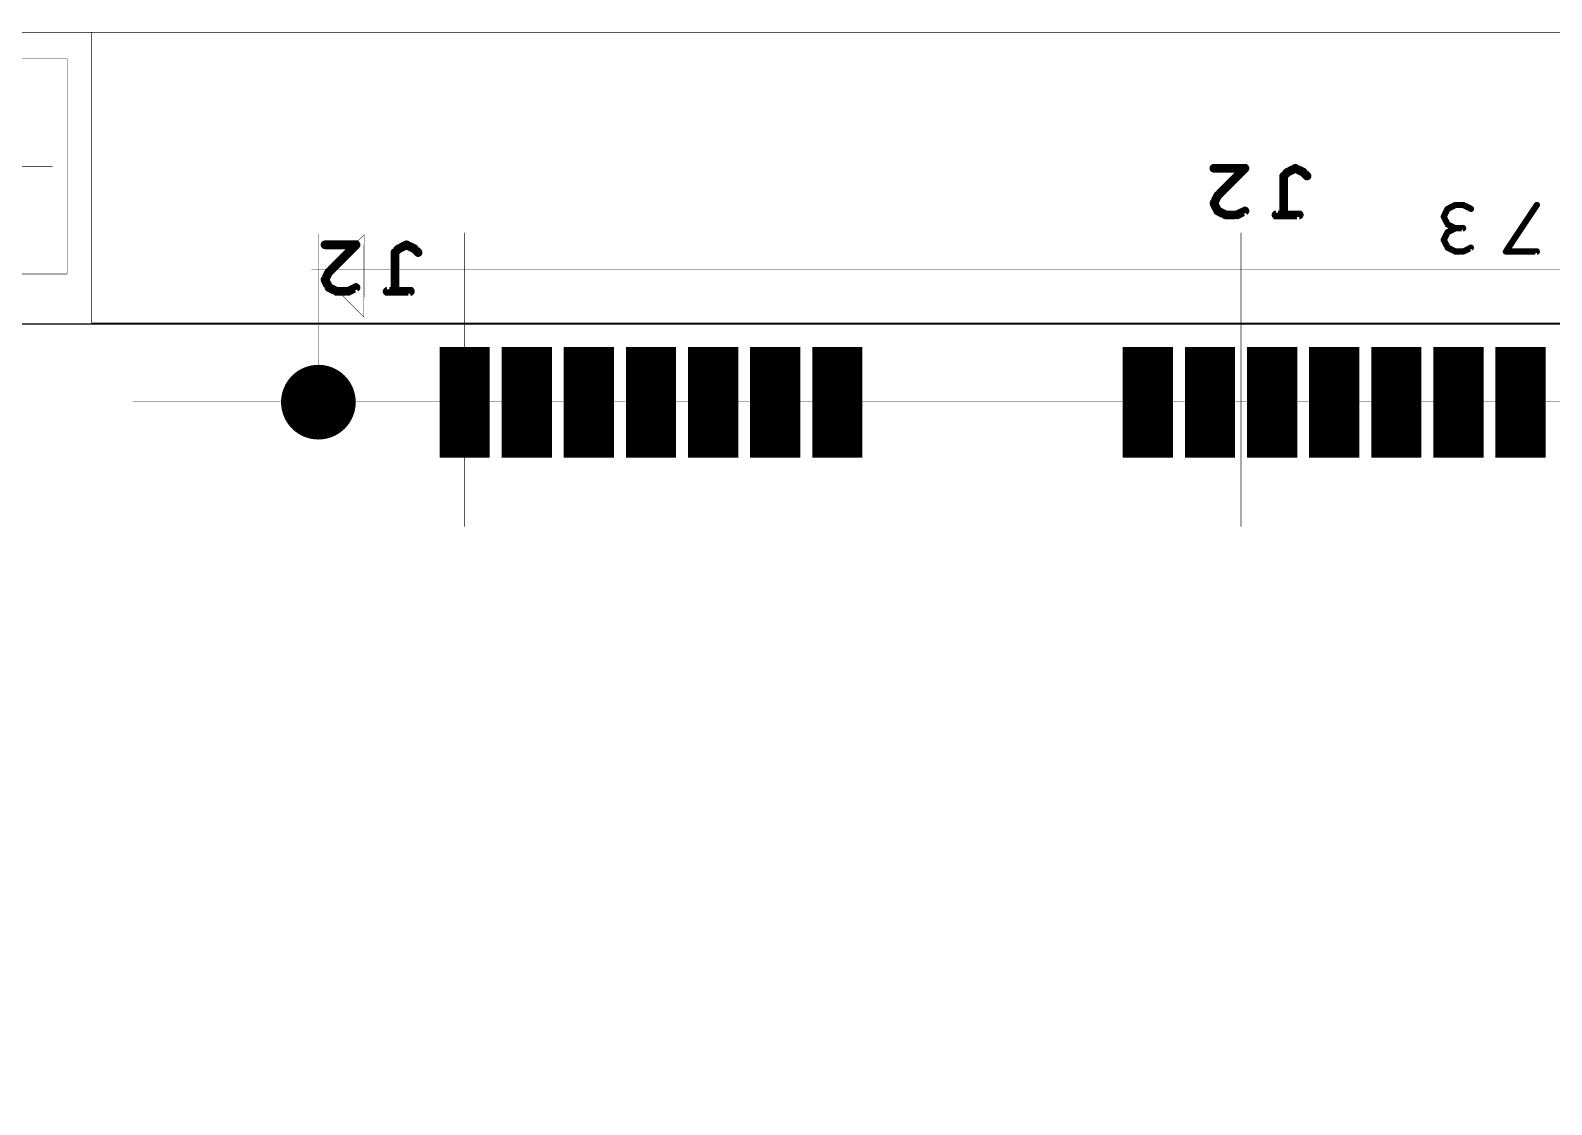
# Model space of a CAD drawing. Extents: x 1.5 to 98, y 12 to 104.4.
# Drawn here: x 33.77 to 64.88, y 82.44 to 104.4 of the extents above; entities that cross this region are included whole.
import ezdxf

# ---------------------------------------------------------------- set-up
doc = ezdxf.new("R2010")
doc.units = 0
doc.layers.get('0').update_dxf_attribs({"linetype": 'CONTINUOUS'})
for name, color, linetype in [('_BOARD', 254, 'CONTINUOUS'), ('_DRILL', 251, 'CONTINUOUS'), ('BOTTOM_SOLDER_MASK', 6, 'CONTINUOUS'), ('TOP_PASTE_MASK', 4, 'CONTINUOUS'), ('TOP_SILKSCREEN', 1, 'CONTINUOUS'), ('TOP_SOLDER_MASK', 2, 'CONTINUOUS')]:
    doc.layers.add(name, color=color, linetype=linetype)

# ---------------------------------------------------------------- blocks, each defined once
blk = doc.blocks.new('PS1')
at = {"const_width": 0.45}
blk.add_lwpolyline([(-0.225, -0.825), (0.225, -0.825), (0.225, 0.825), (-0.225, 0.825)], close=True, dxfattribs=at)
blk = doc.blocks.new('PAD_ROUND_55_HOLE_55')
at = {"const_width": 0.7}
blk.add_lwpolyline([(-0.35, 0, 1), (0.35, 0, 1)], format="xyb", close=True, dxfattribs=at)
blk = doc.blocks.new('_HOLE')
blk.add_circle((0, 0), 0.5)

msp = doc.modelspace()

# ---------------------------------------------------------------- linework, layer by layer
at = {"layer": '_BOARD', "color": 3}
msp.add_lwpolyline([(2.4, 12), (2.4, 104.4), (2.4, 104.4), (30.6, 104.4), (30.6, 104.4), (30.6, 98.4), (30.6, 98.4), (85.8, 98.4), (85.8, 98.4), (85.8, 104.4), (85.8, 104.4), (98, 104.4), (98, 104.4), (98, 12), (98, 12), (2.4, 12), (2.4, 12)], close=True, dxfattribs=at)
at = {"layer": 'TOP_SILKSCREEN', "color": 135}
for points in [[(35.02, 104.3575, 0.005, 0.005, 1), (35.02, 104.3625, 0, 0, 0), (35.02, 104.36, 0, 0, 0), (35.02, 104.36, 0.01, 0.01, 0), (21.02, 104.36, 0.01, 0.01, 0), (21.02, 104.36, 0, 0, 0), (21.02, 104.36, 0.005, 0.005, 0), (21.02, 104.3625, 0.005, 0.005, 1), (21.02, 104.3575, 0, 0, 0)], [(81.425, 98.42, 0.01, 0.01, 0), (35.025, 98.42, 0, 0, 0), (35.025, 98.42, 0.005, 0.005, 0), (35.025, 98.4225, 0.005, 0.005, 1), (35.025, 98.4175, 0, 0, 0), (35.0225, 98.42, 0.005, 0.005, 1), (35.0275, 98.42, 0, 0, 0), (35.025, 98.42, 0, 0, 0), (35.025, 98.42, 0.01, 0.01, 0), (35.025, 104.36, 0, 0, 0), (35.025, 104.36, 0.005, 0.005, 0), (35.0275, 104.36, 0.005, 0.005, 1), (35.0225, 104.36, 0, 0, 0), (35.025, 104.3625, 0.005, 0.005, 1), (35.025, 104.3575, 0, 0, 0), (35.025, 104.36, 0, 0, 0), (35.025, 104.36, 0.01, 0.01, 0), (81.425, 104.36, 0, 0, 0)], [(31.025, 99.42, 0.01, 0.01, 0), (34.525, 99.42, 0, 0, 0), (34.525, 99.42, 0.005, 0.005, 0), (34.525, 99.4175, 0.005, 0.005, 1), (34.525, 99.4225, 0, 0, 0), (34.5225, 99.42, 0.005, 0.005, 1), (34.5275, 99.42, 0, 0, 0), (34.525, 99.42, 0, 0, 0), (34.525, 99.42, 0.01, 0.01, 0), (34.525, 103.82, 0.01, 0.01, 0), (34.525, 103.82, 0, 0, 0), (34.525, 103.82, 0.005, 0.005, 0), (34.5275, 103.82, 0.005, 0.005, 1), (34.5225, 103.82, 0, 0, 0), (34.525, 103.8175, 0.005, 0.005, 1), (34.525, 103.8225, 0, 0, 0), (34.525, 103.82, 0, 0, 0), (34.525, 103.82, 0.01, 0.01, 0), (31.025, 103.82, 0, 0, 0)], [(57.97, 101.6264, 0.0889, 0.0889, 1), (57.97, 101.5374, 0, 0, 0), (57.97, 101.5819, 0, 0, 0), (57.97, 101.5819, 0.1778, 0.1778, 0), (58.605, 101.5819, 0.1778, 0.1778, 0), (58.605, 101.5819, 0, 0, 0), (58.605, 101.5819, 0.0889, 0.0889, 0), (58.605, 101.5374, 0.0889, 0.0889, 1), (58.605, 101.6264, 0, 0, 0)], [(58.6365, 101.5504, 0.0889, 0.0889, 1), (58.5735, 101.6134, 0, 0, 0), (58.605, 101.5819, 0, 0, 0), (58.605, 101.5819, 0.1778, 0.1778, 0), (58.0494, 101.0262, 0.1778, 0.1778, 0), (58.0494, 101.0262, 0, 0, 0), (58.0494, 101.0262, 0.0889, 0.0889, 0), (58.0179, 101.0577, 0.0889, 0.0889, 1), (58.0809, 100.9947, 0, 0, 0)], [(59.6568, 101.5421, 0.0889, 0.0889, 1), (59.617, 101.6217, 0, 0, 0), (59.6369, 101.5819, 0, 0, 0), (59.6369, 101.5819, 0.1778, 0.1778, 0), (59.4781, 101.5025, 0.1778, 0.1778, 0), (59.4781, 101.5025, 0, 0, 0), (59.4781, 101.5025, 0.0889, 0.0889, 0), (59.4582, 101.5423, 0.0889, 0.0889, 1), (59.498, 101.4627, 0, 0, 0)], [(59.7757, 101.4627, 0.0889, 0.0889, 1), (59.8155, 101.5423, 0, 0, 0), (59.7956, 101.5025, 0, 0, 0), (59.7956, 101.5025, 0.1778, 0.1778, 0), (59.6369, 101.5819, 0.1778, 0.1778, 0), (59.6369, 101.5819, 0, 0, 0), (59.6369, 101.5819, 0.0889, 0.0889, 0), (59.6568, 101.6217, 0.0889, 0.0889, 1), (59.617, 101.5421, 0, 0, 0)], [(34.225, 101.6175, 0.005, 0.005, 1), (34.225, 101.6225, 0, 0, 0), (34.225, 101.62, 0, 0, 0), (34.225, 101.62, 0.01, 0.01, 0), (31.525, 101.62, 0.01, 0.01, 0), (31.525, 101.62, 0, 0, 0), (31.525, 101.62, 0.005, 0.005, 0), (31.525, 101.6225, 0.005, 0.005, 1), (31.525, 101.6175, 0, 0, 0)], [(59.5096, 101.471, 0.0889, 0.0889, 1), (59.4466, 101.534, 0, 0, 0), (59.4781, 101.5025, 0, 0, 0), (59.4781, 101.5025, 0.1778, 0.1778, 0), (59.3987, 101.4231, 0.1778, 0.1778, 0), (59.3987, 101.4231, 0, 0, 0), (59.3987, 101.4231, 0.0889, 0.0889, 0), (59.3672, 101.4546, 0.0889, 0.0889, 1), (59.4302, 101.3916, 0, 0, 0)], [(59.4432, 101.4231, 0.0889, 0.0889, 1), (59.3542, 101.4231, 0, 0, 0), (59.3987, 101.4231, 0, 0, 0), (59.3987, 101.4231, 0.1778, 0.1778, 0), (59.3987, 100.6294, 0.1778, 0.1778, 0), (59.3987, 100.6294, 0, 0, 0), (59.3987, 100.6294, 0.0889, 0.0889, 0), (59.3542, 100.6294, 0.0889, 0.0889, 1), (59.4432, 100.6294, 0, 0, 0)], [(59.8435, 101.3916, 0.0889, 0.0889, 1), (59.9065, 101.4546, 0, 0, 0), (59.875, 101.4231, 0, 0, 0), (59.875, 101.4231, 0.1778, 0.1778, 0), (59.7956, 101.5025, 0.1778, 0.1778, 0), (59.7956, 101.5025, 0, 0, 0), (59.7956, 101.5025, 0.0889, 0.0889, 0), (59.8271, 101.534, 0.0889, 0.0889, 1), (59.7641, 101.471, 0, 0, 0)], [(58.0892, 101.0063, 0.0889, 0.0889, 1), (58.0096, 101.0461, 0, 0, 0), (58.0494, 101.0262, 0, 0, 0), (58.0494, 101.0262, 0.1778, 0.1778, 0), (57.97, 100.8675, 0.1778, 0.1778, 0), (57.97, 100.8675, 0, 0, 0), (57.97, 100.8675, 0.0889, 0.0889, 0), (57.9302, 100.8874, 0.0889, 0.0889, 1), (58.0098, 100.8476, 0, 0, 0)], [(58.0098, 100.8874, 0.0889, 0.0889, 1), (57.9302, 100.8476, 0, 0, 0), (57.97, 100.8675, 0, 0, 0), (57.97, 100.8675, 0.1778, 0.1778, 0), (58.0494, 100.7087, 0.1778, 0.1778, 0), (58.0494, 100.7087, 0, 0, 0), (58.0494, 100.7087, 0.0889, 0.0889, 0), (58.0096, 100.6888, 0.0889, 0.0889, 1), (58.0892, 100.7286, 0, 0, 0)], [(58.0693, 100.7485, 0.0889, 0.0889, 1), (58.0295, 100.6689, 0, 0, 0), (58.0494, 100.7087, 0, 0, 0), (58.0494, 100.7087, 0.1778, 0.1778, 0), (58.2081, 100.6294, 0.1778, 0.1778, 0), (58.2081, 100.6294, 0, 0, 0), (58.2081, 100.6294, 0.0889, 0.0889, 0), (58.1882, 100.5896, 0.0889, 0.0889, 1), (58.228, 100.6692, 0, 0, 0)], [(58.4263, 100.6692, 0.0889, 0.0889, 1), (58.4661, 100.5896, 0, 0, 0), (58.4462, 100.6294, 0, 0, 0), (58.4462, 100.6294, 0.1778, 0.1778, 0), (58.605, 100.7087, 0.1778, 0.1778, 0), (58.605, 100.7087, 0, 0, 0), (58.605, 100.7087, 0.0889, 0.0889, 0), (58.6249, 100.6689, 0.0889, 0.0889, 1), (58.5851, 100.7485, 0, 0, 0)], [(62.7778, 100.7383, 0.0635, 0.0635, 1), (62.721, 100.7667, 0, 0, 0), (62.7494, 100.7525, 0, 0, 0), (62.7494, 100.7525, 0.127, 0.127, 0), (62.67, 100.5937, 0.127, 0.127, 0), (62.67, 100.5937, 0, 0, 0), (62.67, 100.5937, 0.0635, 0.0635, 0), (62.6416, 100.6079, 0.0635, 0.0635, 1), (62.6984, 100.5795, 0, 0, 0)], [(62.9223, 100.8035, 0.0635, 0.0635, 1), (62.8939, 100.8603, 0, 0, 0), (62.9081, 100.8319, 0, 0, 0), (62.9081, 100.8319, 0.127, 0.127, 0), (62.7494, 100.7525, 0.127, 0.127, 0), (62.7494, 100.7525, 0, 0, 0), (62.7494, 100.7525, 0.0635, 0.0635, 0), (62.7352, 100.7809, 0.0635, 0.0635, 1), (62.7636, 100.7241, 0, 0, 0)], [(63.0669, 100.8001, 0.0635, 0.0635, 1), (63.0669, 100.8637, 0, 0, 0), (63.0669, 100.8319, 0, 0, 0), (63.0669, 100.8319, 0.127, 0.127, 0), (62.9081, 100.8319, 0.127, 0.127, 0), (62.9081, 100.8319, 0, 0, 0), (62.9081, 100.8319, 0.0635, 0.0635, 0), (62.9081, 100.8637, 0.0635, 0.0635, 1), (62.9081, 100.8001, 0, 0, 0)], [(63.2114, 100.7241, 0.0635, 0.0635, 1), (63.2398, 100.7809, 0, 0, 0), (63.2256, 100.7525, 0, 0, 0), (63.2256, 100.7525, 0.127, 0.127, 0), (63.0669, 100.8319, 0.127, 0.127, 0), (63.0669, 100.8319, 0, 0, 0), (63.0669, 100.8319, 0.0635, 0.0635, 0), (63.0811, 100.8603, 0.0635, 0.0635, 1), (63.0527, 100.8035, 0, 0, 0)], [(64.6015, 100.8143, 0.0635, 0.0635, 1), (64.5485, 100.8495, 0, 0, 0), (64.575, 100.8319, 0, 0, 0), (64.575, 100.8319, 0.127, 0.127, 0), (63.94, 99.8794, 0.127, 0.127, 0), (63.94, 99.8794, 0, 0, 0), (63.94, 99.8794, 0.0635, 0.0635, 0), (63.9135, 99.897, 0.0635, 0.0635, 1), (63.9665, 99.8618, 0, 0, 0)], [(58.2081, 100.6739, 0.0889, 0.0889, 1), (58.2081, 100.5849, 0, 0, 0), (58.2081, 100.6294, 0, 0, 0), (58.2081, 100.6294, 0.1778, 0.1778, 0), (58.4462, 100.6294, 0.1778, 0.1778, 0), (58.4462, 100.6294, 0, 0, 0), (58.4462, 100.6294, 0.0889, 0.0889, 0), (58.4462, 100.5849, 0.0889, 0.0889, 1), (58.4462, 100.6739, 0, 0, 0)], [(59.3987, 100.5849, 0.0889, 0.0889, 1), (59.3987, 100.6739, 0, 0, 0), (59.3987, 100.6294, 0, 0, 0), (59.3987, 100.6294, 0.1778, 0.1778, 0), (59.24, 100.6294, 0.1778, 0.1778, 0), (59.24, 100.6294, 0, 0, 0), (59.24, 100.6294, 0.0889, 0.0889, 0), (59.24, 100.6739, 0.0889, 0.0889, 1), (59.24, 100.5849, 0, 0, 0)], [(59.3987, 100.6739, 0.0889, 0.0889, 1), (59.3987, 100.5849, 0, 0, 0), (59.3987, 100.6294, 0, 0, 0), (59.3987, 100.6294, 0.1778, 0.1778, 0), (59.7162, 100.6294, 0.1778, 0.1778, 0), (59.7162, 100.6294, 0, 0, 0), (59.7162, 100.6294, 0.0889, 0.0889, 0), (59.7162, 100.5849, 0.0889, 0.0889, 1), (59.7162, 100.6739, 0, 0, 0)], [(62.6984, 100.6079, 0.0635, 0.0635, 1), (62.6416, 100.5795, 0, 0, 0), (62.67, 100.5937, 0, 0, 0), (62.67, 100.5937, 0.127, 0.127, 0), (62.7494, 100.435, 0.127, 0.127, 0), (62.7494, 100.435, 0, 0, 0), (62.7494, 100.435, 0.0635, 0.0635, 0), (62.721, 100.4208, 0.0635, 0.0635, 1), (62.7778, 100.4492, 0, 0, 0)], [(62.7636, 100.4634, 0.0635, 0.0635, 1), (62.7352, 100.4066, 0, 0, 0), (62.7494, 100.435, 0, 0, 0), (62.7494, 100.435, 0.127, 0.127, 0), (62.9081, 100.3556, 0.127, 0.127, 0), (62.9081, 100.3556, 0, 0, 0), (62.9081, 100.3556, 0.0635, 0.0635, 0), (62.8939, 100.3272, 0.0635, 0.0635, 1), (62.9223, 100.384, 0, 0, 0)], [(39.6675, 96.7, 0.005, 0.005, 1), (39.6725, 96.7, 0, 0, 0), (39.67, 96.7, 0, 0, 0), (39.67, 96.7, 0.01, 0.01, 0), (39.67, 100.24, 0.01, 0.01, 0), (39.67, 100.24, 0, 0, 0), (39.67, 100.24, 0.005, 0.005, 0), (39.6725, 100.24, 0.005, 0.005, 1), (39.6675, 100.24, 0, 0, 0)], [(42.6475, 94.26, 0.005, 0.005, 1), (42.6525, 94.26, 0, 0, 0), (42.65, 94.26, 0, 0, 0), (42.65, 94.26, 0.01, 0.01, 0), (42.65, 100.26, 0.01, 0.01, 0), (42.65, 100.26, 0, 0, 0), (42.65, 100.26, 0.005, 0.005, 0), (42.6525, 100.26, 0.005, 0.005, 1), (42.6475, 100.26, 0, 0, 0)], [(58.5225, 94.26, 0.005, 0.005, 1), (58.5275, 94.26, 0, 0, 0), (58.525, 94.26, 0, 0, 0), (58.525, 94.26, 0.01, 0.01, 0), (58.525, 100.26, 0.01, 0.01, 0), (58.525, 100.26, 0, 0, 0), (58.525, 100.26, 0.005, 0.005, 0), (58.5275, 100.26, 0.005, 0.005, 1), (58.5225, 100.26, 0, 0, 0)], [(62.7778, 100.262, 0.0635, 0.0635, 1), (62.721, 100.2904, 0, 0, 0), (62.7494, 100.2762, 0, 0, 0), (62.7494, 100.2762, 0.127, 0.127, 0), (62.67, 100.1175, 0.127, 0.127, 0), (62.67, 100.1175, 0, 0, 0), (62.67, 100.1175, 0.0635, 0.0635, 0), (62.6416, 100.1317, 0.0635, 0.0635, 1), (62.6984, 100.1033, 0, 0, 0)], [(62.6984, 100.1317, 0.0635, 0.0635, 1), (62.6416, 100.1033, 0, 0, 0), (62.67, 100.1175, 0, 0, 0), (62.67, 100.1175, 0.127, 0.127, 0), (62.7494, 99.9587, 0.127, 0.127, 0), (62.7494, 99.9587, 0, 0, 0), (62.7494, 99.9587, 0.0635, 0.0635, 0), (62.721, 99.9445, 0.0635, 0.0635, 1), (62.7778, 99.9729, 0, 0, 0)], [(62.9223, 100.3272, 0.0635, 0.0635, 1), (62.8939, 100.384, 0, 0, 0), (62.9081, 100.3556, 0, 0, 0), (62.9081, 100.3556, 0.127, 0.127, 0), (62.7494, 100.2762, 0.127, 0.127, 0), (62.7494, 100.2762, 0, 0, 0), (62.7494, 100.2762, 0.0635, 0.0635, 0), (62.7352, 100.3046, 0.0635, 0.0635, 1), (62.7636, 100.2478, 0, 0, 0)], [(62.9081, 100.3874, 0.0635, 0.0635, 1), (62.9081, 100.3238, 0, 0, 0), (62.9081, 100.3556, 0, 0, 0), (62.9081, 100.3556, 0.127, 0.127, 0), (63.0669, 100.3556, 0.127, 0.127, 0), (63.0669, 100.3556, 0, 0, 0), (63.0669, 100.3556, 0.0635, 0.0635, 0), (63.0669, 100.3238, 0.0635, 0.0635, 1), (63.0669, 100.3874, 0, 0, 0)], [(39.795, 100.0614, 0.0889, 0.0889, 1), (39.795, 99.9724, 0, 0, 0), (39.795, 100.0169, 0, 0, 0), (39.795, 100.0169, 0.1778, 0.1778, 0), (40.43, 100.0169, 0.1778, 0.1778, 0), (40.43, 100.0169, 0, 0, 0), (40.43, 100.0169, 0.0889, 0.0889, 0), (40.43, 99.9724, 0.0889, 0.0889, 1), (40.43, 100.0614, 0, 0, 0)], [(40.4615, 99.9854, 0.0889, 0.0889, 1), (40.3985, 100.0484, 0, 0, 0), (40.43, 100.0169, 0, 0, 0), (40.43, 100.0169, 0.1778, 0.1778, 0), (39.8744, 99.4612, 0.1778, 0.1778, 0), (39.8744, 99.4612, 0, 0, 0), (39.8744, 99.4612, 0.0889, 0.0889, 0), (39.8429, 99.4927, 0.0889, 0.0889, 1), (39.9059, 99.4297, 0, 0, 0)], [(41.3346, 99.906, 0.0889, 0.0889, 1), (41.2716, 99.969, 0, 0, 0), (41.3031, 99.9375, 0, 0, 0), (41.3031, 99.9375, 0.1778, 0.1778, 0), (41.2237, 99.8581, 0.1778, 0.1778, 0), (41.2237, 99.8581, 0, 0, 0), (41.2237, 99.8581, 0.0889, 0.0889, 0), (41.1922, 99.8896, 0.0889, 0.0889, 1), (41.2552, 99.8266, 0, 0, 0)], [(41.2682, 99.8581, 0.0889, 0.0889, 1), (41.1792, 99.8581, 0, 0, 0), (41.2237, 99.8581, 0, 0, 0), (41.2237, 99.8581, 0.1778, 0.1778, 0), (41.2237, 99.0644, 0.1778, 0.1778, 0), (41.2237, 99.0644, 0, 0, 0), (41.2237, 99.0644, 0.0889, 0.0889, 0), (41.1792, 99.0644, 0.0889, 0.0889, 1), (41.2682, 99.0644, 0, 0, 0)], [(41.4818, 99.9771, 0.0889, 0.0889, 1), (41.442, 100.0567, 0, 0, 0), (41.4619, 100.0169, 0, 0, 0), (41.4619, 100.0169, 0.1778, 0.1778, 0), (41.3031, 99.9375, 0.1778, 0.1778, 0), (41.3031, 99.9375, 0, 0, 0), (41.3031, 99.9375, 0.0889, 0.0889, 0), (41.2832, 99.9773, 0.0889, 0.0889, 1), (41.323, 99.8977, 0, 0, 0)], [(41.6007, 99.8977, 0.0889, 0.0889, 1), (41.6405, 99.9773, 0, 0, 0), (41.6206, 99.9375, 0, 0, 0), (41.6206, 99.9375, 0.1778, 0.1778, 0), (41.4619, 100.0169, 0.1778, 0.1778, 0), (41.4619, 100.0169, 0, 0, 0), (41.4619, 100.0169, 0.0889, 0.0889, 0), (41.4818, 100.0567, 0.0889, 0.0889, 1), (41.442, 99.9771, 0, 0, 0)], [(41.6685, 99.8266, 0.0889, 0.0889, 1), (41.7315, 99.8896, 0, 0, 0), (41.7, 99.8581, 0, 0, 0), (41.7, 99.8581, 0.1778, 0.1778, 0), (41.6206, 99.9375, 0.1778, 0.1778, 0), (41.6206, 99.9375, 0, 0, 0), (41.6206, 99.9375, 0.0889, 0.0889, 0), (41.6521, 99.969, 0.0889, 0.0889, 1), (41.5891, 99.906, 0, 0, 0)], [(62.7636, 99.9871, 0.0635, 0.0635, 1), (62.7352, 99.9303, 0, 0, 0), (62.7494, 99.9587, 0, 0, 0), (62.7494, 99.9587, 0.127, 0.127, 0), (62.9081, 99.8794, 0.127, 0.127, 0), (62.9081, 99.8794, 0, 0, 0), (62.9081, 99.8794, 0.0635, 0.0635, 0), (62.8939, 99.851, 0.0635, 0.0635, 1), (62.9223, 99.9078, 0, 0, 0)], [(62.9081, 99.9112, 0.0635, 0.0635, 1), (62.9081, 99.8476, 0, 0, 0), (62.9081, 99.8794, 0, 0, 0), (62.9081, 99.8794, 0.127, 0.127, 0), (63.0669, 99.8794, 0.127, 0.127, 0), (63.0669, 99.8794, 0, 0, 0), (63.0669, 99.8794, 0.0635, 0.0635, 0), (63.0669, 99.8476, 0.0635, 0.0635, 1), (63.0669, 99.9112, 0, 0, 0)], [(63.0527, 99.9078, 0.0635, 0.0635, 1), (63.0811, 99.851, 0, 0, 0), (63.0669, 99.8794, 0, 0, 0), (63.0669, 99.8794, 0.127, 0.127, 0), (63.2256, 99.9587, 0.127, 0.127, 0), (63.2256, 99.9587, 0, 0, 0), (63.2256, 99.9587, 0.0635, 0.0635, 0), (63.2398, 99.9303, 0.0635, 0.0635, 1), (63.2114, 99.9871, 0, 0, 0)], [(63.94, 99.9112, 0.0635, 0.0635, 1), (63.94, 99.8476, 0, 0, 0), (63.94, 99.8794, 0, 0, 0), (63.94, 99.8794, 0.127, 0.127, 0), (64.575, 99.8794, 0.127, 0.127, 0), (64.575, 99.8794, 0, 0, 0), (64.575, 99.8794, 0.0635, 0.0635, 0), (64.575, 99.8476, 0.0635, 0.0635, 1), (64.575, 99.9112, 0, 0, 0)], [(39.9142, 99.4413, 0.0889, 0.0889, 1), (39.8346, 99.4811, 0, 0, 0), (39.8744, 99.4612, 0, 0, 0), (39.8744, 99.4612, 0.1778, 0.1778, 0), (39.795, 99.3025, 0.1778, 0.1778, 0), (39.795, 99.3025, 0, 0, 0), (39.795, 99.3025, 0.0889, 0.0889, 0), (39.7552, 99.3224, 0.0889, 0.0889, 1), (39.8348, 99.2826, 0, 0, 0)], [(77.9075, 99.5, 0.005, 0.005, 1), (77.9125, 99.5, 0, 0, 0), (77.91, 99.5, 0, 0, 0), (77.91, 99.5, 0.01, 0.01, 0), (77.91, 99.52, 0, 0, 0), (77.91, 99.52, 0.005, 0.005, 0), (77.9125, 99.52, 0.005, 0.005, 1), (77.9075, 99.52, 0, 0, 0), (77.91, 99.5175, 0.005, 0.005, 1), (77.91, 99.5225, 0, 0, 0), (77.91, 99.52, 0, 0, 0), (77.91, 99.52, 0.01, 0.01, 0), (39.52, 99.52, 0.01, 0.01, 0), (39.52, 99.52, 0, 0, 0), (39.52, 99.52, 0.005, 0.005, 0), (39.52, 99.5225, 0.005, 0.005, 1), (39.52, 99.5175, 0, 0, 0)], [(39.8348, 99.3224, 0.0889, 0.0889, 1), (39.7552, 99.2826, 0, 0, 0), (39.795, 99.3025, 0, 0, 0), (39.795, 99.3025, 0.1778, 0.1778, 0), (39.8744, 99.1437, 0.1778, 0.1778, 0), (39.8744, 99.1437, 0, 0, 0), (39.8744, 99.1437, 0.0889, 0.0889, 0), (39.8346, 99.1238, 0.0889, 0.0889, 1), (39.9142, 99.1636, 0, 0, 0)], [(39.8943, 99.1835, 0.0889, 0.0889, 1), (39.8545, 99.1039, 0, 0, 0), (39.8744, 99.1437, 0, 0, 0), (39.8744, 99.1437, 0.1778, 0.1778, 0), (40.0331, 99.0644, 0.1778, 0.1778, 0), (40.0331, 99.0644, 0, 0, 0), (40.0331, 99.0644, 0.0889, 0.0889, 0), (40.0132, 99.0246, 0.0889, 0.0889, 1), (40.053, 99.1042, 0, 0, 0)], [(40.2513, 99.1042, 0.0889, 0.0889, 1), (40.2911, 99.0246, 0, 0, 0), (40.2712, 99.0644, 0, 0, 0), (40.2712, 99.0644, 0.1778, 0.1778, 0), (40.43, 99.1437, 0.1778, 0.1778, 0), (40.43, 99.1437, 0, 0, 0), (40.43, 99.1437, 0.0889, 0.0889, 0), (40.4499, 99.1039, 0.0889, 0.0889, 1), (40.4101, 99.1835, 0, 0, 0)], [(40.0331, 99.1089, 0.0889, 0.0889, 1), (40.0331, 99.0199, 0, 0, 0), (40.0331, 99.0644, 0, 0, 0), (40.0331, 99.0644, 0.1778, 0.1778, 0), (40.2712, 99.0644, 0.1778, 0.1778, 0), (40.2712, 99.0644, 0, 0, 0), (40.2712, 99.0644, 0.0889, 0.0889, 0), (40.2712, 99.0199, 0.0889, 0.0889, 1), (40.2712, 99.1089, 0, 0, 0)], [(41.2237, 99.0199, 0.0889, 0.0889, 1), (41.2237, 99.1089, 0, 0, 0), (41.2237, 99.0644, 0, 0, 0), (41.2237, 99.0644, 0.1778, 0.1778, 0), (41.065, 99.0644, 0.1778, 0.1778, 0), (41.065, 99.0644, 0, 0, 0), (41.065, 99.0644, 0.0889, 0.0889, 0), (41.065, 99.1089, 0.0889, 0.0889, 1), (41.065, 99.0199, 0, 0, 0)], [(41.2237, 99.1089, 0.0889, 0.0889, 1), (41.2237, 99.0199, 0, 0, 0), (41.2237, 99.0644, 0, 0, 0), (41.2237, 99.0644, 0.1778, 0.1778, 0), (41.5412, 99.0644, 0.1778, 0.1778, 0), (41.5412, 99.0644, 0, 0, 0), (41.5412, 99.0644, 0.0889, 0.0889, 0), (41.5412, 99.0199, 0.0889, 0.0889, 1), (41.5412, 99.1089, 0, 0, 0)], [(41.875, 96.8225, 0.005, 0.005, -1), (41.875, 96.8175, 0, 0, 0), (41.875, 96.82, 0, 0, 0), (41.875, 96.82, 0.01, 0.01, 0), (35.875, 96.82, 0.01, 0.01, 0), (35.875, 96.82, 0, 0, 0), (35.875, 96.82, 0.005, 0.005, 0), (35.875, 96.8175, 0.005, 0.005, -1), (35.875, 96.8225, 0, 0, 0)], [(78.2075, 96.8, 0.005, 0.005, 1), (78.2125, 96.8, 0, 0, 0), (78.21, 96.8, 0, 0, 0), (78.21, 96.8, 0.01, 0.01, 0), (78.21, 96.82, 0, 0, 0), (78.21, 96.82, 0.005, 0.005, 0), (78.2125, 96.82, 0.005, 0.005, 1), (78.2075, 96.82, 0, 0, 0), (78.21, 96.8175, 0.005, 0.005, 1), (78.21, 96.8225, 0, 0, 0), (78.21, 96.82, 0, 0, 0), (78.21, 96.82, 0.01, 0.01, 0), (39.82, 96.82, 0.01, 0.01, 0), (39.82, 96.82, 0, 0, 0), (39.82, 96.82, 0.005, 0.005, 0), (39.82, 96.8225, 0.005, 0.005, 1), (39.82, 96.8175, 0, 0, 0)]]:
    msp.add_lwpolyline(points, format="xyseb", dxfattribs=at)
for points in [[(39.7518, 99.3782, 0.005, 0.005, -1), (39.7482, 99.3818, 0, 0, 0), (39.75, 99.38, 0, 0, 0), (39.75, 99.38, 0.01, 0.01, 0), (40.595, 100.225, 0, 0, 0), (40.595, 100.225, 0.005, 0.005, 0), (40.5932, 100.2268, 0.005, 0.005, -1), (40.5968, 100.2232, 0, 0, 0), (40.5925, 100.225, 0.005, 0.005, -1), (40.5975, 100.225, 0, 0, 0), (40.595, 100.225, 0, 0, 0), (40.595, 100.225, 0.01, 0.01, 0), (40.59, 98.54, 0, 0, 0), (40.59, 98.54, 0.005, 0.005, 0), (40.5925, 98.54, 0.005, 0.005, -1), (40.5875, 98.54, 0, 0, 0), (40.5918, 98.5418, 0.005, 0.005, -1), (40.5882, 98.5382, 0, 0, 0), (40.59, 98.54, 0, 0, 0), (40.59, 98.54, 0.01, 0.01, 0), (39.75, 99.38, 0.01, 0.01, 0), (39.75, 99.38, 0, 0, 0), (39.75, 99.38, 0.005, 0.005, 0), (39.7482, 99.3782, 0.005, 0.005, -1), (39.7518, 99.3818, 0, 0, 0)], [(39.66, 96.1525, 0.005, 0.005, -1), (39.66, 96.1475, 0, 0, 0), (39.66, 96.15, 0, 0, 0), (39.66, 96.15, 0.01, 0.01, -1), (39.66, 97.45, 0, 0, 0), (39.66, 97.45, 0.005, 0.005, 0), (39.66, 97.4525, 0.005, 0.005, -1), (39.66, 97.4475, 0, 0, 0), (39.66, 97.4475, 0.005, 0.005, -1), (39.66, 97.4525, 0, 0, 0), (39.66, 97.45, 0, 0, 0), (39.66, 97.45, 0.01, 0.01, -1), (39.66, 96.15, 0.01, 0.01, 0), (39.66, 96.15, 0, 0, 0), (39.66, 96.15, 0.005, 0.005, 0), (39.66, 96.1475, 0.005, 0.005, -1), (39.66, 96.1525, 0, 0, 0)]]:
    msp.add_lwpolyline(points, format="xyseb", close=True, dxfattribs=at)

# ---------------------------------------------------------------- block references
at = {"layer": '_DRILL', "xscale": 1.4, "yscale": 1.4}
msp.add_blockref('_HOLE', (39.66, 96.8), dxfattribs=at)
at = {"layer": 'BOTTOM_SOLDER_MASK', "color": 11, "xscale": 1.091, "yscale": 1.091}
msp.add_blockref('PAD_ROUND_55_HOLE_55', (39.66, 96.8), dxfattribs=at)
at = {"layer": 'TOP_PASTE_MASK', "color": 12, "rotation": 180}
for p in [(42.65, 96.8), (43.92, 96.8), (45.19, 96.8), (46.46, 96.8), (47.73, 96.8), (49, 96.8), (50.27, 96.8), (56.62, 96.8), (57.89, 96.8), (59.16, 96.8), (60.43, 96.8), (61.7, 96.8), (62.97, 96.8), (64.24, 96.8)]:
    msp.add_blockref('PS1', p, dxfattribs=at)
at = {"layer": 'TOP_SOLDER_MASK', "color": 12, "xscale": 1.141, "yscale": 1.06, "rotation": 180}
for p in [(42.65, 96.8), (43.92, 96.8), (45.19, 96.8), (46.46, 96.8), (47.73, 96.8), (49, 96.8), (50.27, 96.8), (56.62, 96.8), (57.89, 96.8), (59.16, 96.8), (60.43, 96.8), (61.7, 96.8), (62.97, 96.8), (64.24, 96.8)]:
    msp.add_blockref('PS1', p, dxfattribs=at)
at = {"layer": 'TOP_SOLDER_MASK', "color": 11, "xscale": 1.091, "yscale": 1.091}
msp.add_blockref('PAD_ROUND_55_HOLE_55', (39.66, 96.8), dxfattribs=at)

doc.saveas('drawing.dxf')
